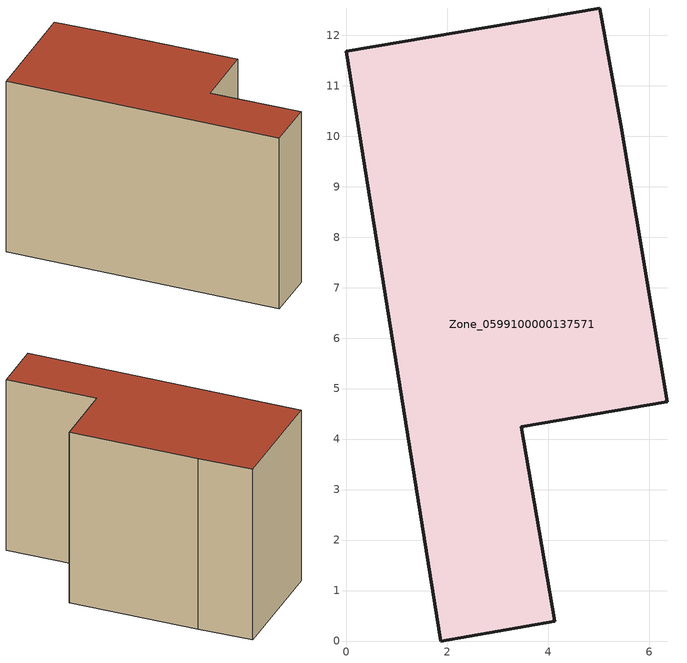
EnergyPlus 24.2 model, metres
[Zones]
Zone_0599100000137571
 floor ground (C_G): 0,11.68 5.02,12.54 5.44,10.24 6.36,4.74 3.47,4.24 4.13,0.39 1.87,0 z0
 wall outside (C_F): 1.87,0 4.13,0.39 3.47,4.24 6.36,4.74 5.44,10.24 5.02,12.54 0,11.68 1.87,0 z0:7.85
 roof outside (C_R): 5.02,12.54 0,11.68 1.87,0 4.13,0.39 3.47,4.24 6.36,4.74 5.44,10.24 z7.85
[BUILDING]
Pand.0599100000137571: North Axis=0; Terrain=City; Loads Convergence Tolerance Value=0.04; Temperature Convergence Tolerance Value=0.4; Solar Distribution=FullExterior; Maximum Number of Warmup Days=25; Minimum Number of Warmup Days=1
[Site:Location]
Rotterdam.The.Hague.AP_ZH_NLD Design_Conditions: Latitude=51.96; Longitude=4.45; Time Zone=1; Elevation=-4.5
[SITE:GROUNDTEMPERATURE:BUILDINGSURFACE]
18, 18, 18, 18, 18, 18, 18, 18, 18, 18, 18, 18
[MATERIAL] Thermal Absorptance=0.9; Solar Absorptance=0.7; Visible Absorptance=0.7
Name | Roughness | Thickness | Conductivity | Density | Specific Heat
G.TI.1946 | MediumSmooth | 0.15 | 1 | 540 | 1210
F.TI.1946 | Rough | 0.3 | 0.857143 | 1920 | 840
R.TI.1946 | MediumRough | 0.2 | 0.1 | 1500 | 1000
[CONSTRUCTION]
C_G: G.TI.1946
C_F: F.TI.1946
C_R: R.TI.1946
[ZONE]
Zone_0599100000137571: Type=1; Multiplier=1; Ceiling Height=Autocalculate; Volume=Autocalculate; Floor Area=autocalculate; Part of Total Floor Area=Yes
[ZONEINFILTRATION:DESIGNFLOWRATE]
Infil_Zone_0599100000137571: Zone or ZoneList or Space or SpaceList=Zone_0599100000137571; Schedule=AlwaysOn; Design Flow Rate Calculation Method=Flow/Area; Flow Rate per Floor Area=0.003; Constant Term Coefficient=1; Temperature Term Coefficient=0; Velocity Term Coefficient=0; Velocity Squared Term Coefficient=0
[HVACTEMPLATE:ZONE:IDEALLOADSAIRSYSTEM]
Zone_0599100000137571: Maximum Heating Supply Air Temperature=50; Minimum Cooling Supply Air Temperature=13; Maximum Heating Supply Air Humidity Ratio=0.0156; Minimum Cooling Supply Air Humidity Ratio=0.0077; Heating Limit=NoLimit; Cooling Limit=NoLimit; Dehumidification Control Type=ConstantSensibleHeatRatio; Cooling Sensible Heat Ratio=0.7; Dehumidification Setpoint=60; Humidification Control Type=None; Humidification Setpoint=30; Outdoor Air Method=None; Outdoor Air Flow Rate per Person=0.00944; Outdoor Air Flow Rate per Zone Floor Area=0; Outdoor Air Flow Rate per Zone=0; Demand Controlled Ventilation Type=None; Outdoor Air Economizer Type=NoEconomizer; Heat Recovery Type=None; Sensible Heat Recovery Effectiveness=0.7; Latent Heat Recovery Effectiveness=0.65
[ZONECONTROL:THERMOSTAT]
ThermostatControl_Zone_0599100000137571: Zone or ZoneList=Zone_0599100000137571; Control Type Schedule=DualSetpointControlType; Control 1=Thermostat_Zone_0599100000137571; Temperature Difference Between Cutout And Setpoint=0
[THERMOSTATSETPOINT:DUALSETPOINT]
Thermostat_Zone_0599100000137571: Heating Setpoint Temperature Schedule=HeatingSetpoint_Zone_0599100000137571; Cooling Setpoint Temperature Schedule=CoolingSetpoint_Zone_0599100000137571
[SCHEDULE:COMPACT]
HeatingSetpoint_Zone_0599100000137571: Through: 12/31, For: AllDays, Until: 24:00, 21
CoolingSetpoint_Zone_0599100000137571: Through: 12/31, For: AllDays, Until: 24:00, 24
DualSetpointControlType: Through: 12/31, For: AllDays, Until: 24:00, 4
AlwaysOn: Through: 12/31, For: AllDays, Until: 24:00, 1
